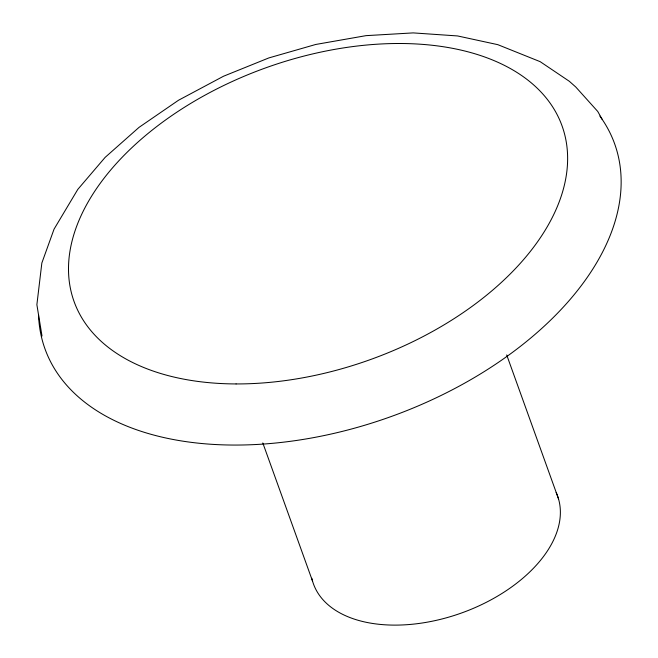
<?xml version="1.0" encoding="UTF-8"?>
<svg xmlns="http://www.w3.org/2000/svg" width="658" height="658" viewBox="0 0 658 658"><rect width="100%" height="100%" fill="white"/><g stroke="black" fill="none" stroke-linecap="round" stroke-linejoin="round"><path stroke-width="0.99" d="M602.128 119.287L597.752 111.465L575.742 86.979L569.326 81.288L540.177 61.671L497.826 44.67L457.581 35.943L413.199 32.9L366.029 35.647L315.758 44.464L268.859 57.92L223.506 76.246L178.499 100.255L139.052 127.348L105.148 157.361L77.817 189.372L54.046 229.157L41.849 263.011L36.881 304.695L42.005 335.999M506.693 354.925L558.502 498.838M262.805 442.949L312.525 581.063M599.882 116.096A302.721 180.917 -19.8 0 1 388.294 417.559A302.721 180.917 -19.8 0 1 38.526 314.483M556.158 492.497A129.741 77.537 -19.8 0 1 460.139 613.486A129.741 77.537 -19.8 0 1 311.81 578.259M236.074 383.935A259.31 154.967 -19.8 0 0 563.19 129.264A259.31 154.967 -19.8 0 0 154.926 127.948A259.31 154.967 -19.8 0 0 236.074 383.935"/></g></svg>
